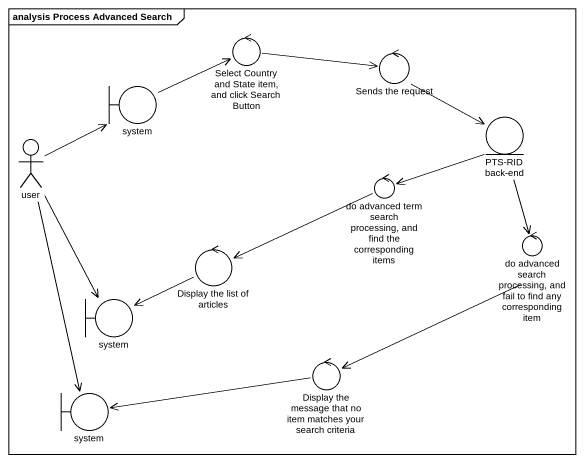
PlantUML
@startuml
mainframe analysis Process Advanced Search
control "Select Country and State item, and click Search Button" as Select_Country_and_State
control "Sends the request" as Sends_the_request
boundary system
actor user
entity "PTS-RID back-end" as PTS_RID_back_end
control "do advanced term search processing, and find the corresponding items" as do_advanced_term_search
control "Display the list of articles" as Display_the_list_of_articles
control "do advanced search processing, and fail to find any corresponding item" as do_advanced_search
boundary "system" as system_2
control "Display the message that no item matches your search criteria" as Display_the_message_that_no
boundary "system" as system_3
Select_Country_and_State -right-> Sends_the_request
Sends_the_request --> PTS_RID_back_end
system -right-> Select_Country_and_State
user -right-> system
user --> system_2
user --> system_3
PTS_RID_back_end --> do_advanced_term_search
PTS_RID_back_end --> do_advanced_search
do_advanced_term_search -left-> Display_the_list_of_articles
Display_the_list_of_articles -left-> system_2
do_advanced_search --> Display_the_message_that_no
Display_the_message_that_no -left-> system_3
@enduml
